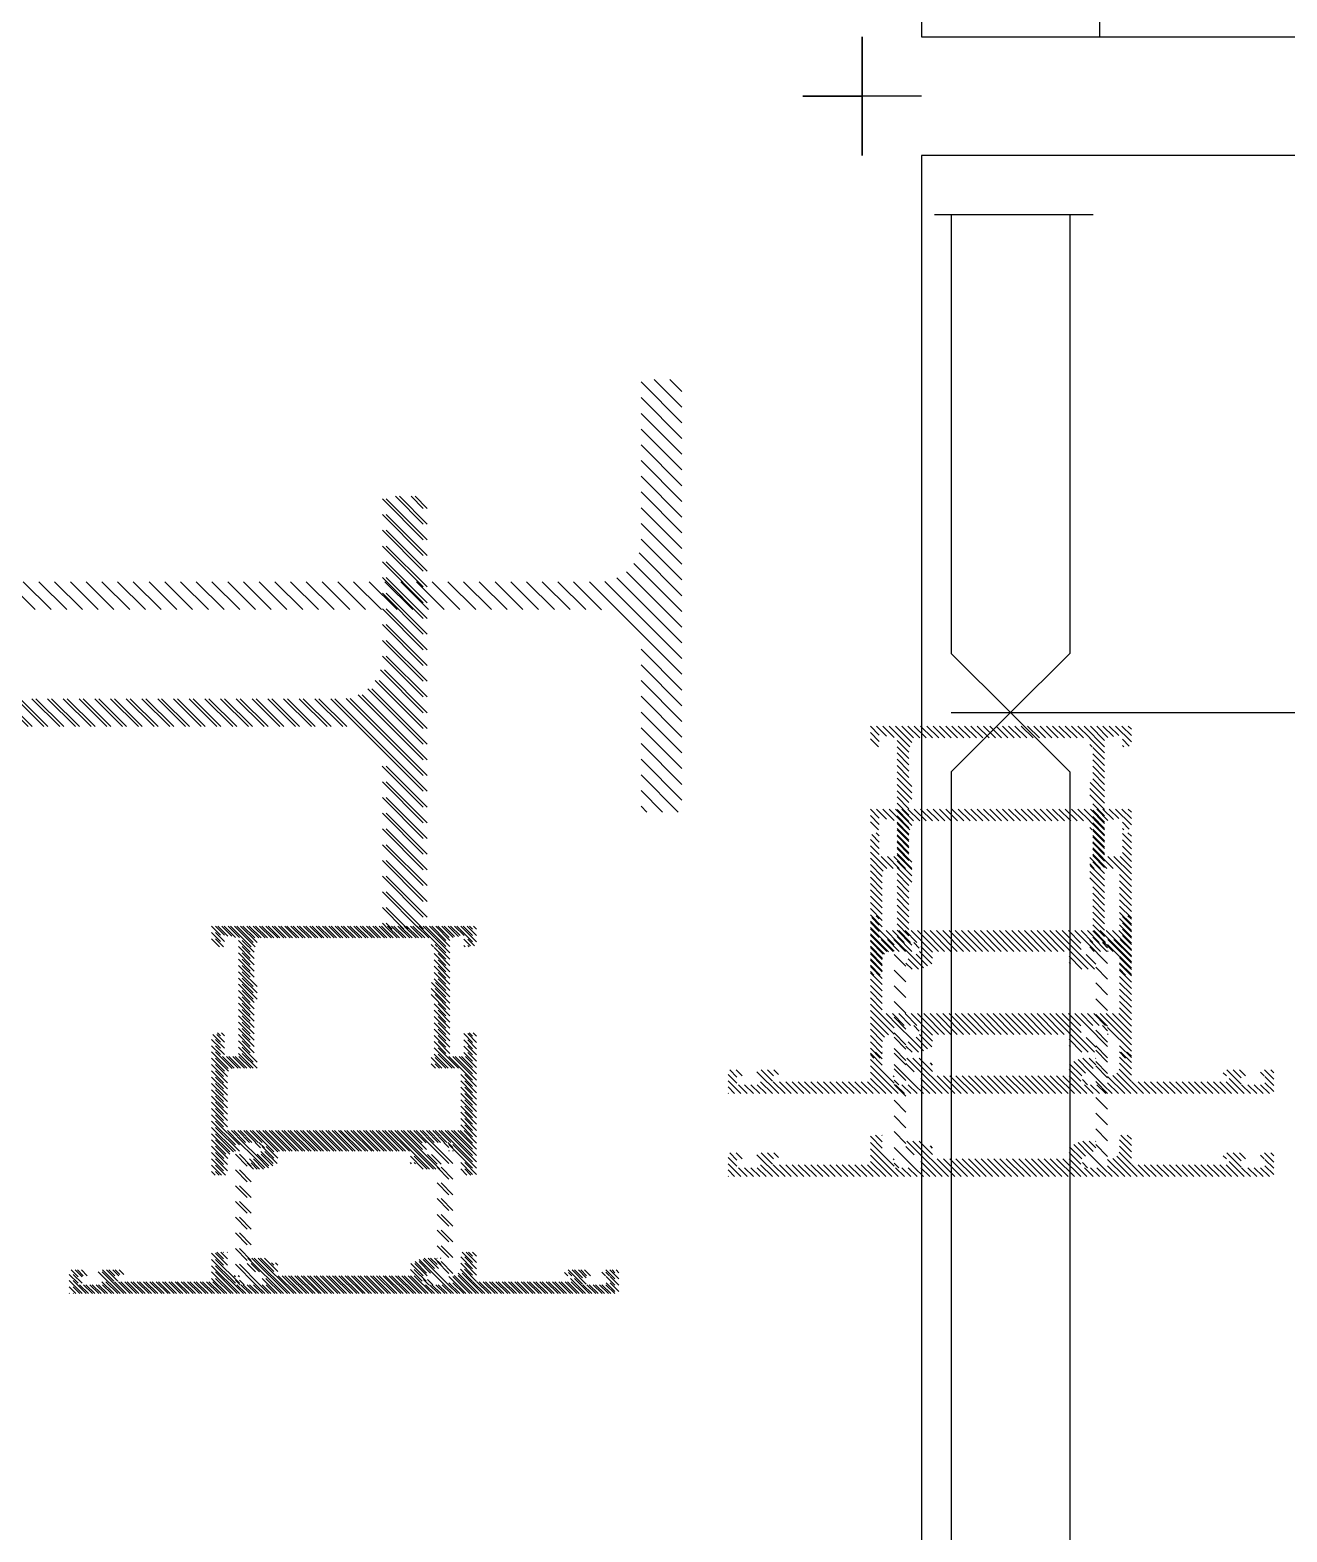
# Model space of a CAD drawing. Extents: x -0.04 to 2.29, y -0.5 to 2.03.
# Drawn here: x 0.6997 to 0.9116, y 0.3518 to 0.6052 of the extents above; entities that cross this region are included whole.
import ezdxf

# ---------------------------------------------------------------- set-up
doc = ezdxf.new("R2010")
doc.units = 0
doc.header["$LTSCALE"] = 0.1
for name, pattern in [('AUSGEZOGEN', [0]), ('USM-STRICHPUNKT', [0]), ('USM-STRPUKLEIN', [0])]:
    doc.linetypes.add(name, pattern=pattern)
doc.layers.get('0').update_dxf_attribs({"linetype": 'AUSGEZOGEN'})
for name, color, linetype in [('AUSSEN35', 2, 'AUSGEZOGEN'), ('AUSSEN50', 1, 'AUSGEZOGEN'), ('SCHRAFF', 4, 'AUSGEZOGEN'), ('USM-SP35', 2, 'USM-STRICHPUNKT'), ('USM-SPKLEIN25', 3, 'USM-STRPUKLEIN')]:
    doc.layers.add(name, color=color, linetype=linetype)

# ---------------------------------------------------------------- blocks, each defined once
blk = doc.blocks.new('*X')
at = {"color": 0}
for p, q in [((0.271, 1.11316), (0.2641, 1.12006)), ((0.271, 1.11581), (0.26631, 1.1205)), ((0.271, 1.11846), (0.26896, 1.1205)), ((0.271, 1.11051), (0.2641, 1.11741)), ((0.271, 1.10786), (0.2641, 1.11476)), ((0.271, 1.10521), (0.2641, 1.11211)), ((0.271, 1.10255), (0.2641, 1.10945)), ((0.271, 1.0999), (0.2641, 1.1068)), ((0.271, 1.09725), (0.2641, 1.10415)), ((0.271, 1.0946), (0.2641, 1.1015)), ((0.271, 1.09195), (0.2641, 1.09885)), ((0.271, 1.0893), (0.2641, 1.0962)), ((0.271, 1.08665), (0.2641, 1.09355)), ((0.271, 1.08399), (0.26377, 1.09122)), ((0.271, 1.07604), (0.26004, 1.087)), ((0.271, 1.07869), (0.26166, 1.08803)), ((0.271, 1.08134), (0.2629, 1.08944)), ((0.16197, 1.08165), (0.15727, 1.08635)), ((0.16463, 1.08165), (0.15993, 1.08635)), ((0.16728, 1.08165), (0.16258, 1.08635)), ((0.16993, 1.08165), (0.16523, 1.08635)), ((0.17258, 1.08165), (0.16788, 1.08635)), ((0.17523, 1.08165), (0.17053, 1.08635)), ((0.17788, 1.08165), (0.17318, 1.08635)), ((0.18054, 1.08165), (0.17584, 1.08635)), ((0.18319, 1.08165), (0.17849, 1.08635)), ((0.18584, 1.08165), (0.18114, 1.08635)), ((0.18849, 1.08165), (0.18379, 1.08635)), ((0.19114, 1.08165), (0.18644, 1.08635)), ((0.19379, 1.08165), (0.18909, 1.08635)), ((0.19645, 1.08165), (0.19175, 1.08635)), ((0.1991, 1.08165), (0.1944, 1.08635)), ((0.20175, 1.08165), (0.19705, 1.08635)), ((0.2044, 1.08165), (0.1997, 1.08635)), ((0.20705, 1.08165), (0.20235, 1.08635)), ((0.2097, 1.08165), (0.205, 1.08635)), ((0.21236, 1.08165), (0.20766, 1.08635)), ((0.21501, 1.08165), (0.21031, 1.08635)), ((0.21766, 1.08165), (0.21296, 1.08635)), ((0.22031, 1.08165), (0.21561, 1.08635)), ((0.22296, 1.08165), (0.21826, 1.08635)), ((0.22561, 1.08165), (0.22091, 1.08635)), ((0.22827, 1.08165), (0.22357, 1.08635)), ((0.23092, 1.08165), (0.22622, 1.08635)), ((0.23357, 1.08165), (0.22887, 1.08635)), ((0.23622, 1.08165), (0.23152, 1.08635)), ((0.23887, 1.08165), (0.23417, 1.08635)), ((0.24152, 1.08165), (0.23682, 1.08635)), ((0.24418, 1.08165), (0.23948, 1.08635)), ((0.24683, 1.08165), (0.24213, 1.08635)), ((0.24948, 1.08165), (0.24478, 1.08635)), ((0.25213, 1.08165), (0.24743, 1.08635)), ((0.25478, 1.08165), (0.25008, 1.08635)), ((0.25744, 1.08164), (0.25273, 1.08635)), ((0.271, 1.07074), (0.25539, 1.08635)), ((0.271, 1.07339), (0.25798, 1.08641)), ((0.271, 1.06808), (0.26409, 1.07499)), ((0.271, 1.06543), (0.2641, 1.07233)), ((0.271, 1.06278), (0.2641, 1.06968)), ((0.271, 1.06013), (0.2641, 1.06703)), ((0.271, 1.05748), (0.2641, 1.06438)), ((0.271, 1.05483), (0.2641, 1.06173)), ((0.271, 1.05217), (0.2641, 1.05907)), ((0.271, 1.04952), (0.2641, 1.05642)), ((0.27037, 1.0475), (0.2641, 1.05377)), ((0.26772, 1.0475), (0.2641, 1.05112)), ((0.26507, 1.0475), (0.2641, 1.04847)), ((1.11001, 0.45134), (1.11267, 0.454)), ((1.11001, 0.4524), (1.11161, 0.454)), ((1.11001, 0.45346), (1.11055, 0.454)), ((1.11213, 0.4524), (1.11373, 0.454)), ((1.11304, 0.45225), (1.11479, 0.454)), ((1.11395, 0.45209), (1.11585, 0.454)), ((1.11451, 0.45053), (1.11797, 0.454)), ((1.11451, 0.45159), (1.11691, 0.454)), ((1.11703, 0.452), (1.11903, 0.454)), ((1.11809, 0.452), (1.12009, 0.454)), ((1.11916, 0.452), (1.12116, 0.454)), ((1.12022, 0.452), (1.12222, 0.454)), ((1.12128, 0.452), (1.12328, 0.454)), ((1.12234, 0.452), (1.12434, 0.454)), ((1.1234, 0.452), (1.1254, 0.454)), ((1.12446, 0.452), (1.12646, 0.454)), ((1.12552, 0.452), (1.12752, 0.454)), ((1.12658, 0.452), (1.12858, 0.454)), ((1.12764, 0.452), (1.12964, 0.454)), ((1.1287, 0.452), (1.1307, 0.454)), ((1.12976, 0.452), (1.13176, 0.454)), ((1.13082, 0.452), (1.13282, 0.454)), ((1.13188, 0.452), (1.13388, 0.454)), ((1.13294, 0.452), (1.13494, 0.454)), ((1.134, 0.452), (1.136, 0.454)), ((1.13507, 0.452), (1.13707, 0.454)), ((1.13613, 0.452), (1.13813, 0.454)), ((1.13719, 0.452), (1.13919, 0.454)), ((1.13825, 0.452), (1.14025, 0.454)), ((1.13931, 0.452), (1.14131, 0.454)), ((1.14037, 0.452), (1.14237, 0.454)), ((1.14143, 0.452), (1.14343, 0.454)), ((1.14249, 0.452), (1.14449, 0.454)), ((1.14355, 0.452), (1.14555, 0.454)), ((1.14461, 0.452), (1.14661, 0.454)), ((1.14567, 0.452), (1.14767, 0.454)), ((1.14673, 0.452), (1.14873, 0.454)), ((1.14701, 0.45121), (1.14979, 0.454)), ((1.14735, 0.4505), (1.15085, 0.454)), ((1.15, 0.45208), (1.15191, 0.454)), ((1.15127, 0.45229), (1.15298, 0.454)), ((1.15251, 0.45247), (1.15401, 0.45397)), ((1.11037, 0.45064), (1.11151, 0.45178)), ((1.11451, 0.44947), (1.11701, 0.45197)), ((1.14751, 0.44959), (1.14951, 0.45159)), ((1.15251, 0.45141), (1.15401, 0.45291)), ((1.15266, 0.4505), (1.15401, 0.45185)), ((1.11129, 0.4505), (1.11151, 0.45072)), ((1.11451, 0.44841), (1.11651, 0.45041)), ((1.11451, 0.44735), (1.11651, 0.44935)), ((1.11659, 0.4505), (1.11701, 0.45091)), ((1.14751, 0.44853), (1.14951, 0.45053)), ((1.14751, 0.44747), (1.14951, 0.44947)), ((1.11451, 0.44629), (1.11651, 0.44829)), ((1.11451, 0.44523), (1.11651, 0.44723)), ((1.11451, 0.44417), (1.11651, 0.44617)), ((1.14701, 0.44379), (1.14951, 0.44629)), ((1.14751, 0.44641), (1.14951, 0.44841)), ((1.14751, 0.44535), (1.14951, 0.44735)), ((1.11451, 0.44311), (1.11651, 0.44511)), ((1.11451, 0.44205), (1.11696, 0.4445)), ((1.11451, 0.44099), (1.11701, 0.44349)), ((1.14701, 0.44273), (1.14951, 0.44523)), ((1.14701, 0.44167), (1.14951, 0.44417)), ((1.11451, 0.43993), (1.11701, 0.44243)), ((1.14751, 0.44111), (1.14951, 0.44311)), ((1.14751, 0.44005), (1.14951, 0.44205)), ((1.14751, 0.43899), (1.14951, 0.44099)), ((1.11451, 0.43887), (1.11651, 0.44087)), ((1.11451, 0.43781), (1.11651, 0.43981)), ((1.11451, 0.43675), (1.11651, 0.43875)), ((1.14751, 0.43793), (1.14951, 0.43993)), ((1.14751, 0.43686), (1.14951, 0.43886)), ((1.11001, 0.43543), (1.11058, 0.436)), ((1.11001, 0.43437), (1.11151, 0.43587)), ((1.11451, 0.43568), (1.11651, 0.43768)), ((1.11451, 0.43462), (1.11651, 0.43662)), ((1.14751, 0.4358), (1.14951, 0.4378)), ((1.14751, 0.43474), (1.14951, 0.43674)), ((1.15251, 0.4355), (1.15301, 0.436)), ((1.11001, 0.43331), (1.11151, 0.43481)), ((1.11001, 0.43225), (1.11151, 0.43375)), ((1.11307, 0.43), (1.11651, 0.43344)), ((1.11451, 0.43356), (1.11651, 0.43556)), ((1.11451, 0.4325), (1.11651, 0.4345)), ((1.14701, 0.43106), (1.14951, 0.43356)), ((1.14751, 0.43368), (1.14951, 0.43568)), ((1.14751, 0.43262), (1.14951, 0.43462)), ((1.15251, 0.43444), (1.15379, 0.43572)), ((1.15251, 0.43338), (1.15401, 0.43488)), ((1.15251, 0.43232), (1.15401, 0.43382)), ((1.11001, 0.43118), (1.11151, 0.43268)), ((1.11001, 0.428), (1.114, 0.432)), ((1.11001, 0.42906), (1.11294, 0.432)), ((1.11001, 0.43012), (1.11188, 0.432)), ((1.11413, 0.43), (1.11651, 0.43238)), ((1.11519, 0.43), (1.11701, 0.43182)), ((1.11625, 0.43), (1.11701, 0.43076)), ((1.14701, 0.43), (1.14951, 0.4325)), ((1.14807, 0.43), (1.15007, 0.432)), ((1.14913, 0.43), (1.15113, 0.432)), ((1.15019, 0.43), (1.15219, 0.432)), ((1.15122, 0.42998), (1.15401, 0.43276)), ((1.15185, 0.42954), (1.15401, 0.4317)), ((1.11001, 0.42694), (1.11201, 0.42894)), ((1.15201, 0.42864), (1.15401, 0.43064)), ((1.15201, 0.42758), (1.15401, 0.42958)), ((1.15201, 0.42652), (1.15401, 0.42852)), ((1.11001, 0.42588), (1.11201, 0.42788)), ((1.11001, 0.42482), (1.11201, 0.42682)), ((1.11001, 0.42376), (1.11201, 0.42576)), ((1.15201, 0.42545), (1.15401, 0.42745)), ((1.15201, 0.42439), (1.15401, 0.42639)), ((1.11001, 0.4227), (1.11201, 0.4247)), ((1.11001, 0.42164), (1.11201, 0.42364)), ((1.15201, 0.42333), (1.15401, 0.42533)), ((1.15201, 0.42227), (1.15401, 0.42427)), ((1.15201, 0.42121), (1.15401, 0.42321)), ((1.11001, 0.42058), (1.11201, 0.42258)), ((1.11001, 0.41952), (1.11201, 0.42152)), ((1.15001, 0.41709), (1.15401, 0.42109)), ((1.15201, 0.42015), (1.15401, 0.42215)), ((1.11001, 0.41846), (1.11201, 0.42046)), ((1.11001, 0.41421), (1.11529, 0.4195)), ((1.11001, 0.41527), (1.11423, 0.4195)), ((1.11001, 0.41634), (1.11317, 0.4195)), ((1.11001, 0.4174), (1.11211, 0.4195)), ((1.11435, 0.4175), (1.11635, 0.4195)), ((1.11541, 0.4175), (1.11741, 0.4195)), ((1.11622, 0.413), (1.12272, 0.4195)), ((1.11648, 0.4175), (1.11848, 0.4195)), ((1.11728, 0.413), (1.12378, 0.4195)), ((1.11754, 0.4175), (1.11954, 0.4195)), ((1.11848, 0.41632), (1.12166, 0.4195)), ((1.11851, 0.41741), (1.1206, 0.4195)), ((1.12134, 0.416), (1.12484, 0.4195)), ((1.1224, 0.416), (1.1259, 0.4195)), ((1.12346, 0.416), (1.12696, 0.4195)), ((1.12452, 0.416), (1.12802, 0.4195)), ((1.12558, 0.416), (1.12908, 0.4195)), ((1.12664, 0.416), (1.13014, 0.4195)), ((1.1277, 0.416), (1.1312, 0.4195)), ((1.12876, 0.416), (1.13226, 0.4195)), ((1.12982, 0.416), (1.13332, 0.4195)), ((1.13088, 0.416), (1.13438, 0.4195)), ((1.13195, 0.416), (1.13545, 0.4195)), ((1.13301, 0.416), (1.13651, 0.4195)), ((1.13407, 0.416), (1.13757, 0.4195)), ((1.13513, 0.416), (1.13863, 0.4195)), ((1.13619, 0.416), (1.13969, 0.4195)), ((1.13725, 0.416), (1.14075, 0.4195)), ((1.13831, 0.416), (1.14181, 0.4195)), ((1.13937, 0.416), (1.14287, 0.4195)), ((1.14043, 0.416), (1.14393, 0.4195)), ((1.14149, 0.416), (1.14499, 0.4195)), ((1.14255, 0.416), (1.14605, 0.4195)), ((1.14351, 0.41589), (1.14711, 0.4195)), ((1.14617, 0.4175), (1.14817, 0.4195)), ((1.14723, 0.4175), (1.14923, 0.4195)), ((1.14829, 0.4175), (1.15029, 0.4195)), ((1.14936, 0.4175), (1.15136, 0.4195)), ((1.15001, 0.41603), (1.15401, 0.42003)), ((1.15097, 0.41593), (1.15401, 0.41897)), ((1.11001, 0.41315), (1.11401, 0.41715)), ((1.11391, 0.416), (1.11401, 0.41609)), ((1.11401, 0.41397), (1.11754, 0.4175)), ((1.11401, 0.41662), (1.11488, 0.4175)), ((1.14351, 0.41483), (1.14551, 0.41683)), ((1.14366, 0.41392), (1.1457, 0.41597)), ((1.14576, 0.41656), (1.1467, 0.4175)), ((1.14697, 0.41512), (1.14936, 0.4175)), ((1.15161, 0.41551), (1.15401, 0.41791)), ((1.15197, 0.41481), (1.15401, 0.41685)), ((1.15201, 0.41379), (1.15401, 0.41579)), ((1.11001, 0.41209), (1.11201, 0.41409)), ((1.11098, 0.412), (1.11201, 0.41303)), ((1.11401, 0.41132), (1.11601, 0.41332)), ((1.11601, 0.41385), (1.11763, 0.41547)), ((1.11834, 0.413), (1.12051, 0.41517)), ((1.12029, 0.41389), (1.12051, 0.41411)), ((1.14437, 0.41357), (1.14631, 0.41552)), ((1.14507, 0.41322), (1.14697, 0.41512)), ((1.14592, 0.413), (1.14764, 0.41472)), ((1.14698, 0.413), (1.14801, 0.41403)), ((1.14801, 0.4135), (1.15001, 0.4155)), ((1.15201, 0.41273), (1.15401, 0.41473)), ((1.15234, 0.412), (1.15401, 0.41367)), ((1.11401, 0.40867), (1.11601, 0.41067)), ((1.14801, 0.41085), (1.15001, 0.41285)), ((1.1534, 0.412), (1.15401, 0.41261)), ((1.11401, 0.40602), (1.11601, 0.40802)), ((1.14801, 0.4082), (1.15001, 0.4102)), ((1.14801, 0.40555), (1.15001, 0.40755)), ((1.11401, 0.40336), (1.11601, 0.40536)), ((1.14801, 0.40289), (1.15001, 0.40489)), ((1.11401, 0.40071), (1.11601, 0.40271)), ((1.14801, 0.40024), (1.15001, 0.40224)), ((1.11001, 0.3983), (1.1107, 0.399)), ((1.11001, 0.39724), (1.11176, 0.399)), ((1.11001, 0.39618), (1.11201, 0.39818)), ((1.11401, 0.39806), (1.11601, 0.40006)), ((1.11601, 0.39794), (1.11607, 0.398)), ((1.11601, 0.39688), (1.11713, 0.398)), ((1.11643, 0.39624), (1.11819, 0.398)), ((1.14083, 0.392), (1.14683, 0.398)), ((1.14189, 0.392), (1.14789, 0.398)), ((1.14351, 0.39574), (1.14577, 0.398)), ((1.14801, 0.39759), (1.15001, 0.39959)), ((1.15201, 0.39894), (1.15207, 0.399)), ((1.15201, 0.39788), (1.15313, 0.399)), ((1.15201, 0.39682), (1.15401, 0.39882)), ((1.08601, 0.39552), (1.08649, 0.396)), ((1.08601, 0.39446), (1.08754, 0.39599)), ((1.08761, 0.395), (1.08824, 0.39563)), ((1.09079, 0.395), (1.09179, 0.396)), ((1.09151, 0.39359), (1.09391, 0.396)), ((1.09151, 0.39465), (1.09285, 0.396)), ((1.09398, 0.395), (1.09451, 0.39553)), ((1.10901, 0.392), (1.11245, 0.39544)), ((1.11001, 0.39512), (1.11201, 0.39712)), ((1.11001, 0.39406), (1.11206, 0.39611)), ((1.11401, 0.39541), (1.11601, 0.39741)), ((1.11475, 0.3935), (1.1171, 0.39585)), ((1.1171, 0.39585), (1.119, 0.39775)), ((1.11776, 0.39545), (1.11971, 0.3974)), ((1.11835, 0.39498), (1.12042, 0.39705)), ((1.11851, 0.39408), (1.12051, 0.39608)), ((1.14351, 0.3968), (1.1439, 0.3972)), ((1.14657, 0.3935), (1.15001, 0.39694)), ((1.14661, 0.39566), (1.14801, 0.39706)), ((1.14931, 0.392), (1.15401, 0.3967)), ((1.15001, 0.39376), (1.15401, 0.39776)), ((1.15037, 0.392), (1.15401, 0.39564)), ((1.16946, 0.392), (1.17315, 0.39568)), ((1.16951, 0.39523), (1.17028, 0.396)), ((1.17034, 0.395), (1.17134, 0.396)), ((1.17051, 0.3941), (1.1724, 0.396)), ((1.17565, 0.395), (1.17665, 0.396)), ((1.17651, 0.3948), (1.17771, 0.396)), ((1.08601, 0.3934), (1.08751, 0.3949)), ((1.08601, 0.39234), (1.08751, 0.39384)), ((1.08673, 0.392), (1.08823, 0.3935)), ((1.08779, 0.392), (1.08929, 0.3935)), ((1.08885, 0.392), (1.09035, 0.3935)), ((1.08991, 0.392), (1.09141, 0.3935)), ((1.09098, 0.392), (1.09351, 0.39453)), ((1.09204, 0.392), (1.09404, 0.394)), ((1.0931, 0.392), (1.0951, 0.394)), ((1.09416, 0.392), (1.09616, 0.394)), ((1.09522, 0.392), (1.09722, 0.394)), ((1.09628, 0.392), (1.09828, 0.394)), ((1.09734, 0.392), (1.09934, 0.394)), ((1.0984, 0.392), (1.1004, 0.394)), ((1.09946, 0.392), (1.10146, 0.394)), ((1.10052, 0.392), (1.10252, 0.394)), ((1.10158, 0.392), (1.10358, 0.394)), ((1.10264, 0.392), (1.10464, 0.394)), ((1.1037, 0.392), (1.1057, 0.394)), ((1.10476, 0.392), (1.10676, 0.394)), ((1.10582, 0.392), (1.10782, 0.394)), ((1.10688, 0.392), (1.10888, 0.394)), ((1.10795, 0.392), (1.10995, 0.394)), ((1.11007, 0.392), (1.11312, 0.39505)), ((1.11113, 0.392), (1.11401, 0.39488)), ((1.11219, 0.392), (1.11401, 0.39382)), ((1.11325, 0.392), (1.11475, 0.3935)), ((1.11431, 0.392), (1.11581, 0.3935)), ((1.11537, 0.392), (1.11687, 0.3935)), ((1.11643, 0.392), (1.11793, 0.3935)), ((1.1174, 0.3935), (1.11827, 0.39437)), ((1.11749, 0.392), (1.12051, 0.39502)), ((1.11855, 0.392), (1.12155, 0.395)), ((1.11961, 0.392), (1.12261, 0.395)), ((1.12067, 0.392), (1.12367, 0.395)), ((1.12173, 0.392), (1.12473, 0.395)), ((1.12279, 0.392), (1.12579, 0.395)), ((1.12386, 0.392), (1.12686, 0.395)), ((1.12492, 0.392), (1.12792, 0.395)), ((1.12598, 0.392), (1.12898, 0.395)), ((1.12704, 0.392), (1.13004, 0.395)), ((1.1281, 0.392), (1.1311, 0.395)), ((1.12916, 0.392), (1.13216, 0.395)), ((1.13022, 0.392), (1.13322, 0.395)), ((1.13128, 0.392), (1.13428, 0.395)), ((1.13234, 0.392), (1.13534, 0.395)), ((1.1334, 0.392), (1.1364, 0.395)), ((1.13446, 0.392), (1.13746, 0.395)), ((1.13552, 0.392), (1.13852, 0.395)), ((1.13658, 0.392), (1.13958, 0.395)), ((1.13764, 0.392), (1.14064, 0.395)), ((1.1387, 0.392), (1.1417, 0.395)), ((1.13977, 0.392), (1.14277, 0.395)), ((1.14295, 0.392), (1.14552, 0.39457)), ((1.14401, 0.392), (1.14551, 0.3935)), ((1.14507, 0.392), (1.14657, 0.3935)), ((1.14613, 0.392), (1.14763, 0.3935)), ((1.14719, 0.392), (1.14869, 0.3935)), ((1.14825, 0.392), (1.14975, 0.3935)), ((1.14922, 0.3935), (1.15001, 0.39429)), ((1.15001, 0.39482), (1.15019, 0.395)), ((1.15143, 0.392), (1.15401, 0.39457)), ((1.15249, 0.392), (1.15449, 0.394)), ((1.15355, 0.392), (1.15555, 0.394)), ((1.15461, 0.392), (1.15661, 0.394)), ((1.15568, 0.392), (1.15768, 0.394)), ((1.15674, 0.392), (1.15874, 0.394)), ((1.1578, 0.392), (1.1598, 0.394)), ((1.15886, 0.392), (1.16086, 0.394)), ((1.15992, 0.392), (1.16192, 0.394)), ((1.16098, 0.392), (1.16298, 0.394)), ((1.16204, 0.392), (1.16404, 0.394)), ((1.1631, 0.392), (1.1651, 0.394)), ((1.16416, 0.392), (1.16616, 0.394)), ((1.16522, 0.392), (1.16722, 0.394)), ((1.16628, 0.392), (1.16828, 0.394)), ((1.16734, 0.392), (1.16934, 0.394)), ((1.1684, 0.392), (1.1704, 0.394)), ((1.17052, 0.392), (1.17251, 0.39398)), ((1.17159, 0.392), (1.17309, 0.3935)), ((1.17265, 0.392), (1.17415, 0.3935)), ((1.17371, 0.392), (1.17521, 0.3935)), ((1.17477, 0.392), (1.17627, 0.3935)), ((1.17583, 0.392), (1.17801, 0.39418)), ((1.17651, 0.39374), (1.17801, 0.39524)), ((1.17689, 0.392), (1.17801, 0.39312)), ((1.17795, 0.392), (1.17801, 0.39206))]:
    blk.add_line(p, q, dxfattribs=at)

msp = doc.modelspace()

# ---------------------------------------------------------------- linework, layer by layer
at = {"layer": 'AUSSEN35', "color": 0}
for p, q in [((0.85, 1.178), (0.85, 0.604)), ((0.85, 0.604), (1.67, 0.604)), ((0.85, 0.584), (0.85, 0.01)), ((1.67, 0.584), (0.85, 0.584))]:
    msp.add_line(p, q, dxfattribs=at)
for points in [[(0.83, 0.594), (0.84, 0.594), (0.84, 0.604)], [(0.84, 0.604), (0.84, 0.594)], [(0.84, 0.584), (0.84, 0.594), (0.83, 0.594)], [(0.85, 0.594), (0.84, 0.594), (0.84, 0.584)]]:
    msp.add_lwpolyline(points, dxfattribs=at)
at = {"layer": 'AUSSEN50', "color": 0}
for p, q in [((0.855, 0.574), (0.855, 0.5)), ((0.875, 0.574), (0.875, 0.5)), ((0.865, 0.49), (0.855, 0.5)), ((0.865, 0.49), (0.875, 0.5)), ((0.865, 0.49), (0.855, 0.48)), ((0.865, 0.49), (0.875, 0.48)), ((0.855, 0.48), (0.855, 0.1)), ((0.875, 0.48), (0.875, 0.1))]:
    msp.add_line(p, q, dxfattribs=at)
at = {"layer": 'USM-SP35', "color": 0}
msp.add_line((0.855, 0.49), (1.176, 0.49), dxfattribs=at)
at = {"layer": 'USM-SPKLEIN25', "color": 0}
for p, q in [((0.88, 0.63197), (0.88, 0.604)), ((0.87895, 0.574), (0.85218, 0.574))]:
    msp.add_line(p, q, dxfattribs=at)

# ---------------------------------------------------------------- block references
at = {"layer": 'SCHRAFF', "color": 0, "xscale": -1}
for p in [(1.99539, 0.03373), (1.99539, 0.01973), (1.88433, 0), (1.885, 0), (1.885, 0)]:
    msp.add_blockref('*X', p, dxfattribs=at)
at = {"layer": 'SCHRAFF', "color": 0}
for p in [(0.53862, -0.57427), (0.53862, -0.57427), (0.495, -0.594), (0.495, -0.594), (0.495, -0.594), (0.495, -0.594), (0.495, -0.594), (0.49567, -0.594)]:
    msp.add_blockref('*X', p, dxfattribs=at)

doc.saveas('drawing.dxf')
